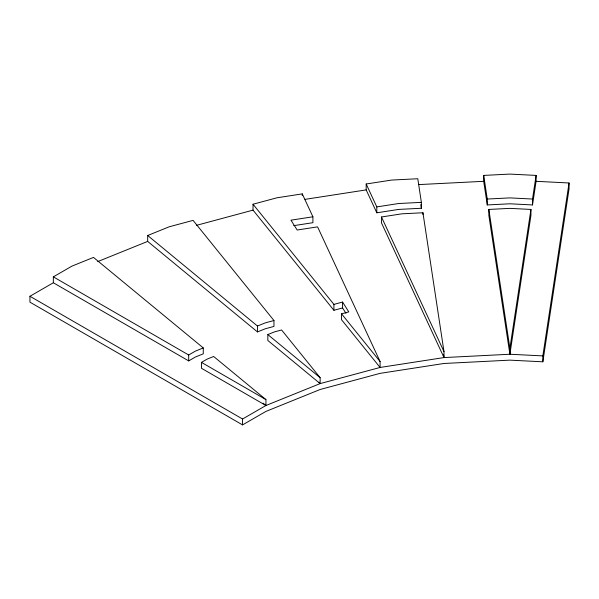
<?xml version="1.0" encoding="UTF-8"?>
<svg xmlns="http://www.w3.org/2000/svg" width="599" height="599" viewBox="0 0 599 599"><rect width="100%" height="100%" fill="white"/><g stroke="black" fill="none" stroke-linecap="round" stroke-linejoin="round"><path stroke-width="0.9" d="M569.05 182.98L569.05 188.88L542.844 361.811L509.891 360.141L443.994 363.473L380.088 373.357L320.128 389.5L265.941 411.408L242.55 424.908L29.95 302.166L29.95 296.265L242.55 419.008L265.941 405.508L320.128 383.6L380.088 367.457L443.994 357.573L509.891 354.241L509.891 348.341L530.946 209.433L509.891 208.37L488.844 209.433L488.844 215.333L509.891 354.241L542.844 355.903L569.05 182.98L536.098 181.317L532.518 204.94L509.891 203.795L487.272 204.94L483.692 181.317L483.692 175.41L509.891 174.092L536.098 175.41L536.098 181.317M532.518 204.94L532.518 199.04L536.098 175.41M509.891 354.241L530.946 215.333L530.946 209.433M53.341 282.758L53.341 276.858L71.94 266.121L93.489 257.405L203.271 347.929L203.271 353.837L195.446 356.997L188.685 360.898L53.341 282.758L29.95 296.265M53.341 276.858L188.685 354.997L195.446 351.096L203.271 347.929M201.466 362.38L207.104 359.123L213.641 356.48L265.941 399.6L265.941 405.508L201.466 368.28L201.466 362.38L265.941 399.6M147.676 235.504L169.225 226.789L193.065 220.372L273.96 320.525L273.96 326.425L265.297 328.761L257.465 331.928L147.676 241.404L147.676 235.504L257.465 326.021L257.465 331.928M97.719 261.598L147.676 241.404M257.465 326.021L265.297 322.861L273.96 320.525M267.828 334.571L274.364 331.928L281.597 329.982L320.128 377.692L320.128 383.6L267.828 340.472L267.828 334.571L320.128 377.692M345.923 313.255L342.576 307.953L333.913 310.289L253.025 210.129L253.025 204.229L276.865 197.812L302.27 193.881L312.903 216.786L312.903 222.693L293.705 225.658M196.592 225.321L253.025 210.129M253.025 204.229L333.913 304.382L342.576 302.053L348.783 311.892L341.55 313.839L341.55 319.746L380.088 367.457L380.088 361.556L317.582 226.864L297.171 230.023L290.964 220.177L312.903 216.786M366.176 183.998L391.581 180.067L417.788 178.742L421.367 202.365L421.367 208.265L398.739 209.41L376.801 212.802L366.176 189.898L366.176 183.998L376.801 206.902L376.801 212.802M305.011 199.362L366.176 189.898M376.801 206.902L398.739 203.51L421.367 202.365M381.481 216.98L401.892 213.821L422.939 212.757L443.994 351.665L443.994 357.573L381.481 222.88L381.481 216.98L443.994 351.665M418.701 184.597L483.692 181.317M483.692 175.41L487.272 199.04L509.891 197.895L532.518 199.04M263.073 403.142L265.941 405.508M341.55 313.839L380.088 361.556M318.968 382.155L320.128 383.6M488.844 209.433L509.891 348.341M420.812 204.633L421.367 208.265M443.574 354.81L443.994 357.573M542.844 355.903L542.844 361.811M487.272 199.04L487.272 204.94M422.939 212.757L422.939 214.449M342.576 302.053L342.576 307.953M333.913 304.382L333.913 310.289M302.27 193.881L302.27 195.566M242.55 419.008L242.55 424.908M188.685 354.997L188.685 360.898"/></g></svg>
